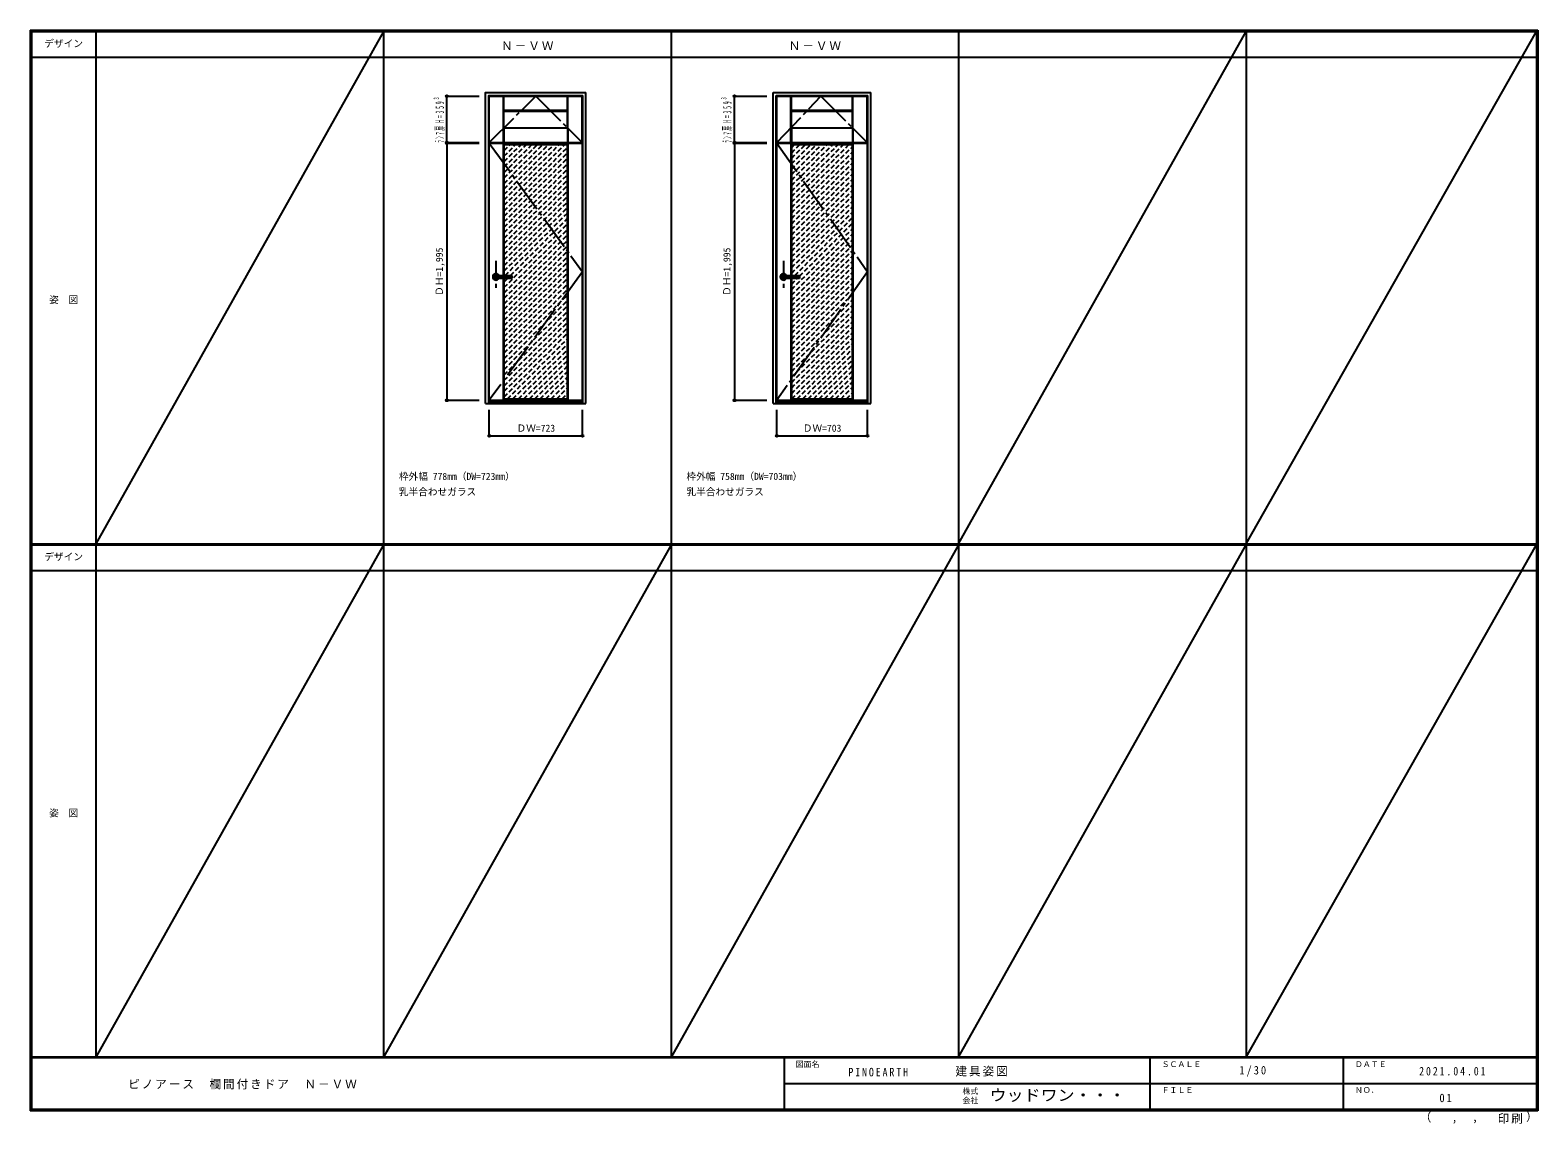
# Model space of a CAD drawing. Units: millimetres, scale not verified. Extents: x -6000 to 5700, y -4307 to 4175.
import ezdxf
from ezdxf.enums import TextEntityAlignment as Align

# ---------------------------------------------------------------- set-up
doc = ezdxf.new("R2010")
doc.units = ezdxf.units.MM
doc.header["$LTSCALE"] = 30
doc.header["$PDMODE"] = 32
doc.header["$PDSIZE"] = 15
for name, pattern in [('CHAIN1', [8, 5, -1, 1, -1]), ('CHAIN2', [12, 9, -1, 1, -1]), ('DASHED1', [1.8, 1.2, -0.6])]:
    doc.linetypes.add(name, pattern=pattern)
for name, color, linetype in [('0-1_通り芯', 4, 'CHAIN1'), ('0-2_扉', 3, 'Continuous'), ('0-3_仕上げ', 7, 'Continuous'), ('0-4_枠', 3, 'Continuous'), ('0-5_レバー', 3, 'Continuous'), ('0-7', 7, 'CHAIN2'), ('0-A_文字', 7, 'Continuous'), ('0-B_寸法', 4, 'Continuous'), ('0-C_ハッチ', 4, 'DASHED1'), ('F-1_枠', 6, 'Continuous'), ('F-A_文字', 7, 'Continuous')]:
    doc.layers.add(name, color=color, linetype=linetype)
doc.styles.add('ＭＳ ゴシック', font='')
doc.styles.get('ＭＳ ゴシック').set_extended_font_data('MS Gothic')

msp = doc.modelspace()

# ---------------------------------------------------------------- linework, layer by layer
at = {"layer": '0-1_通り芯'}
for p, q in [((-2385.8, 2386.75), (-2385.8, 2176.75)), ((-154.2, 2386.75), (-154.2, 2176.75)), ((-2253.3, 2261.75), (-2430.8, 2261.75)), ((-21.7, 2261.75), (-199.2, 2261.75))]:
    msp.add_line(p, q, dxfattribs=at)
at = {"layer": '0-2_扉'}
for p, q in [((-2438.3, 3303.25), (-2438.3, 3662.25)), ((-2438.3, 3662.25), (-1715.3, 3662.25)), ((-206.7, 3303.25), (-206.7, 3662.25)), ((-206.7, 3662.25), (496.3, 3662.25)), ((-1713.8, 1304.25), (-1713.8, 3299.25)), ((-205.2, 1304.25), (-205.2, 3299.25)), ((-205.2, 3299.25), (497.8, 3299.25)), ((497.8, 1304.25), (497.8, 3299.25)), ((-2436.8, 1304.25), (-1713.8, 1304.25)), ((-205.2, 1304.25), (497.8, 1304.25))]:
    msp.add_line(p, q, dxfattribs=at)
for points in [[(-2438.3, 3303.25), (-1715.3, 3303.25), (-1715.3, 3662.25)], [(-206.7, 3303.25), (496.3, 3303.25), (496.3, 3662.25)], [(-2436.8, 1304.25), (-2436.8, 3299.25), (-1713.8, 3299.25)]]:
    msp.add_lwpolyline(points, dxfattribs=at)
at = {"layer": '0-3_仕上げ'}
for p, q in [((-2327.3, 3303.25), (-2327.3, 3662.25)), ((-2325.8, 3549.75), (-2325.8, 3662.25)), ((-2324.3, 3551.25), (-2324.3, 3662.25)), ((-1829.3, 3551.25), (-1829.3, 3662.25)), ((-1827.8, 3549.75), (-1827.8, 3662.25)), ((-1826.3, 3303.25), (-1826.3, 3662.25)), ((-95.7, 3303.25), (-95.7, 3662.25)), ((-94.2, 3549.75), (-94.2, 3662.25)), ((-92.7, 3551.25), (-92.7, 3662.25)), ((382.3, 3551.25), (382.3, 3662.25)), ((383.8, 3549.75), (383.8, 3662.25)), ((385.3, 3303.25), (385.3, 3662.25)), ((-1829.3, 3551.25), (-2324.3, 3551.25)), ((382.3, 3551.25), (-92.7, 3551.25)), ((-2325.8, 3415.75), (-2325.8, 3303.25)), ((-2324.3, 3414.25), (-2324.3, 3303.25)), ((-1829.3, 3414.25), (-2324.3, 3414.25)), ((-1829.3, 3414.25), (-1829.3, 3303.25)), ((-1827.8, 3415.75), (-1827.8, 3303.25)), ((-94.2, 3415.75), (-94.2, 3303.25)), ((-92.7, 3414.25), (-92.7, 3303.25)), ((382.3, 3414.25), (-92.7, 3414.25)), ((382.3, 3414.25), (382.3, 3303.25)), ((383.8, 3415.75), (383.8, 3303.25)), ((-2325.8, 2273.25), (-2325.8, 3299.25)), ((-2321.8, 2273.25), (-2321.8, 3299.25)), ((-1828.8, 1304.25), (-1828.8, 3299.25)), ((-1824.8, 1304.25), (-1824.8, 3299.25)), ((-94.2, 2273.25), (-94.2, 3299.25)), ((-90.2, 2273.25), (-90.2, 3299.25)), ((382.8, 1304.25), (382.8, 3299.25)), ((386.8, 1304.25), (386.8, 3299.25)), ((-2325.8, 1304.25), (-2325.8, 2250.25)), ((-2321.8, 1304.25), (-2321.8, 2250.25)), ((-94.2, 1304.25), (-94.2, 2250.25)), ((-90.2, 1304.25), (-90.2, 2250.25))]:
    msp.add_line(p, q, dxfattribs=at)
at = {"layer": '0-3_仕上げ', "color": 3}
for p, q in [((-2323.3, 3418.25), (-2323.3, 3547.25)), ((-2323.3, 3547.25), (-1830.3, 3547.25)), ((-91.7, 3418.25), (-91.7, 3547.25)), ((-91.7, 3547.25), (381.3, 3547.25)), ((-2321.8, 3287.25), (-1828.8, 3287.25)), ((-90.2, 3287.25), (382.8, 3287.25)), ((-2321.8, 1316.25), (-1828.8, 1316.25)), ((-90.2, 1316.25), (382.8, 1316.25))]:
    msp.add_line(p, q, dxfattribs=at)
at = {"layer": '0-3_仕上げ'}
for points in [[(-2324.3, 3551.25), (-2325.8, 3549.75), (-2323.3, 3547.25)], [(-1829.3, 3551.25), (-1827.8, 3549.75), (-1830.3, 3547.25)], [(-92.7, 3551.25), (-94.2, 3549.75), (-91.7, 3547.25)], [(382.3, 3551.25), (383.8, 3549.75), (381.3, 3547.25)], [(-2324.3, 3414.25), (-2325.8, 3415.75), (-2323.3, 3418.25)], [(-1829.3, 3414.25), (-1827.8, 3415.75), (-1830.3, 3418.25)], [(-92.7, 3414.25), (-94.2, 3415.75), (-91.7, 3418.25)], [(382.3, 3414.25), (383.8, 3415.75), (381.3, 3418.25)]]:
    msp.add_lwpolyline(points, dxfattribs=at)
at = {"layer": '0-3_仕上げ', "color": 3}
for points in [[(-2323.3, 3418.25), (-1830.3, 3418.25), (-1830.3, 3547.25)], [(-91.7, 3418.25), (381.3, 3418.25), (381.3, 3547.25)]]:
    msp.add_lwpolyline(points, dxfattribs=at)
at = {"layer": '0-4_枠'}
for p, q in [((-1711.8, 1279.25), (-1711.8, 3667.25)), ((-1687.8, 1279.25), (-1687.8, 3691.25)), ((-234.2, 1279.25), (-234.2, 3691.25)), ((-234.2, 3691.25), (523.8, 3691.25)), ((-210.2, 1279.25), (-210.2, 3667.25)), ((-210.2, 3667.25), (499.8, 3667.25)), ((499.8, 1279.25), (499.8, 3667.25)), ((523.8, 1279.25), (523.8, 3691.25)), ((-2441.8, 1294.25), (-1711.8, 1294.25)), ((-2441.8, 1291.25), (-1711.8, 1291.25)), ((-210.2, 1294.25), (499.8, 1294.25)), ((-210.2, 1291.25), (499.8, 1291.25)), ((-2465.8, 1279.25), (-1687.8, 1279.25)), ((-234.2, 1279.25), (523.8, 1279.25))]:
    msp.add_line(p, q, dxfattribs=at)
for points in [[(-2465.8, 1279.25), (-2465.8, 3691.25), (-1687.8, 3691.25)], [(-2441.8, 1279.25), (-2441.8, 3667.25), (-1711.8, 3667.25)]]:
    msp.add_lwpolyline(points, dxfattribs=at)
at = {"layer": '0-5_レバー'}
for p, q in [((-2385.8, 2271.25), (-2366.8, 2271.25)), ((-2385.8, 2252.25), (-2366.8, 2252.25)), ((-2366.8, 2272.25), (-2365.8, 2273.25)), ((-2366.8, 2251.25), (-2366.8, 2272.25)), ((-2366.8, 2251.25), (-2365.8, 2250.25)), ((-2365.8, 2273.25), (-2261.8, 2273.25)), ((-2261.8, 2250.25), (-2365.8, 2250.25)), ((-2260.8, 2272.25), (-2261.8, 2273.25)), ((-2260.8, 2251.25), (-2261.8, 2250.25)), ((-2260.8, 2251.25), (-2260.8, 2272.25)), ((-154.2, 2271.25), (-135.2, 2271.25)), ((-154.2, 2252.25), (-135.2, 2252.25)), ((-135.2, 2272.25), (-134.2, 2273.25)), ((-135.2, 2251.25), (-135.2, 2272.25)), ((-135.2, 2251.25), (-134.2, 2250.25)), ((-134.2, 2273.25), (-30.2, 2273.25)), ((-30.2, 2250.25), (-134.2, 2250.25)), ((-29.2, 2272.25), (-30.2, 2273.25)), ((-29.2, 2251.25), (-30.2, 2250.25)), ((-29.2, 2251.25), (-29.2, 2272.25))]:
    msp.add_line(p, q, dxfattribs=at)
at = {"layer": '0-5_レバー', "color": 4}
for p, q in [((-2365.8, 2250.25), (-2365.8, 2273.25)), ((-2261.8, 2273.25), (-2261.8, 2250.25)), ((-134.2, 2250.25), (-134.2, 2273.25)), ((-30.2, 2273.25), (-30.2, 2250.25))]:
    msp.add_line(p, q, dxfattribs=at)
for centre, radius, start, end in [((-2385.8, 2261.75), 24.55, 27.93255, 332.06745), ((-2385.8, 2261.75), 11, 59.72736, 300.27264), ((-154.2, 2261.75), 24.55, 27.93255, 332.06745), ((-154.2, 2261.75), 11, 59.72736, 300.27264)]:
    msp.add_arc(centre, radius, start, end, dxfattribs=at)
at = {"layer": '0-5_レバー'}
for centre in [(-2385.8, 2261.75), (-154.2, 2261.75)]:
    msp.add_arc(centre, 9.5, 90, 270, dxfattribs=at)
at = {"layer": '0-7'}
for p, q in [((-2436.8, 3299.25), (-1713.8, 2301.75)), ((-205.2, 3299.25), (497.8, 2301.75)), ((-1713.8, 2301.75), (-2436.8, 1304.25)), ((497.8, 2301.75), (-205.2, 1304.25))]:
    msp.add_line(p, q, dxfattribs=at)
for points in [[(-2438.3, 3303.25), (-2076.8, 3662.25), (-1715.3, 3303.25)], [(-206.7, 3303.25), (134.8, 3662.25), (496.3, 3303.25)]]:
    msp.add_lwpolyline(points, dxfattribs=at)
at = {"layer": '0-B_寸法'}
for p, q in [((-2765.8, 3303.25), (-2765.8, 3662.25)), ((-2765.8, 3662.25), (-2515.8, 3662.25)), ((-534.2, 3303.25), (-534.2, 3662.25)), ((-534.2, 3662.25), (-284.2, 3662.25)), ((-2765.8, 3303.25), (-2515.8, 3303.25)), ((-2765.8, 3299.25), (-2515.8, 3299.25)), ((-2765.8, 3299.25), (-2765.8, 1304.25)), ((-534.2, 3303.25), (-284.2, 3303.25)), ((-534.2, 3299.25), (-284.2, 3299.25)), ((-534.2, 3299.25), (-534.2, 1304.25)), ((-2765.8, 1304.25), (-2515.8, 1304.25)), ((-534.2, 1304.25), (-284.2, 1304.25)), ((-2436.8, 1029.25), (-2436.8, 1229.25)), ((-1713.8, 1029.25), (-1713.8, 1229.25)), ((-205.2, 1029.25), (-205.2, 1229.25)), ((497.8, 1029.25), (497.8, 1229.25)), ((-2436.8, 1029.25), (-1713.8, 1029.25)), ((-205.2, 1029.25), (497.8, 1029.25))]:
    msp.add_line(p, q, dxfattribs=at)
at = {"layer": '0-B_寸法', "color": 7}
for p in [(-2765.8, 3662.25), (-534.2, 3662.25), (-2765.8, 3303.25), (-2765.8, 3299.25), (-534.2, 3303.25), (-534.2, 3299.25), (-2765.8, 1304.25), (-534.2, 1304.25), (-2436.8, 1029.25), (-1713.8, 1029.25), (-205.2, 1029.25), (497.8, 1029.25)]:
    msp.add_point(p, dxfattribs=at)
at = {"layer": '0-C_ハッチ'}
for p, q in [((-2321.8, 3284.01), (-2318.56, 3287.25)), ((-2321.8, 2817.32), (-1851.87, 3287.25)), ((-2321.8, 2859.75), (-1894.3, 3287.25)), ((-2321.8, 2902.18), (-1936.73, 3287.25)), ((-2321.8, 2944.6), (-1979.15, 3287.25)), ((-2321.8, 2987.03), (-2021.58, 3287.25)), ((-2321.8, 3029.46), (-2064.01, 3287.25)), ((-2321.8, 3071.88), (-2106.43, 3287.25)), ((-2321.8, 3114.31), (-2148.86, 3287.25)), ((-2321.8, 3156.74), (-2191.28, 3287.25)), ((-2321.8, 3199.16), (-2233.71, 3287.25)), ((-2321.8, 3241.59), (-2276.14, 3287.25)), ((-90.2, 2842.75), (354.3, 3287.25)), ((-90.2, 2885.18), (311.87, 3287.25)), ((-90.2, 2927.6), (269.45, 3287.25)), ((-90.2, 2970.03), (227.02, 3287.25)), ((-90.2, 3012.46), (184.59, 3287.25)), ((-90.2, 3054.88), (142.17, 3287.25)), ((-90.2, 3097.31), (99.74, 3287.25)), ((-90.2, 3139.74), (57.31, 3287.25)), ((-90.2, 3182.16), (14.89, 3287.25)), ((-90.2, 3224.59), (-27.54, 3287.25)), ((-90.2, 3267.01), (-69.96, 3287.25)), ((-2321.8, 2774.9), (-1828.8, 3267.9)), ((-2321.8, 2732.47), (-1828.8, 3225.47)), ((-2321.8, 2690.04), (-1828.8, 3183.04)), ((-90.2, 2800.32), (382.8, 3273.32)), ((-90.2, 2757.9), (382.8, 3230.9)), ((-90.2, 2715.47), (382.8, 3188.47)), ((-2321.8, 2647.62), (-1828.8, 3140.62)), ((-2321.8, 2605.19), (-1828.8, 3098.19)), ((-2321.8, 2562.77), (-1828.8, 3055.77)), ((-90.2, 2673.05), (382.8, 3146.05)), ((-90.2, 2630.62), (382.8, 3103.62)), ((-90.2, 2588.19), (382.8, 3061.19)), ((-2321.8, 2520.34), (-1828.8, 3013.34)), ((-2321.8, 2477.91), (-1828.8, 2970.91)), ((-2321.8, 2435.49), (-1828.8, 2928.49)), ((-90.2, 2545.77), (382.8, 3018.77)), ((-90.2, 2503.34), (382.8, 2976.34)), ((-90.2, 2460.91), (382.8, 2933.91)), ((-2321.8, 2393.06), (-1828.8, 2886.06)), ((-2321.8, 2350.63), (-1828.8, 2843.63)), ((-90.2, 2418.49), (382.8, 2891.49)), ((-90.2, 2376.06), (382.8, 2849.06)), ((-2321.8, 2308.21), (-1828.8, 2801.21)), ((-2314.33, 2273.25), (-1828.8, 2758.78)), ((-2271.9, 2273.25), (-1828.8, 2716.35)), ((-90.2, 2333.63), (382.8, 2806.63)), ((-90.2, 2291.21), (382.8, 2764.21)), ((-65.73, 2273.25), (382.8, 2721.78)), ((-2321.8, 2180.93), (-1828.8, 2673.93)), ((-2321.8, 2138.5), (-1828.8, 2631.5)), ((-2321.8, 2096.07), (-1828.8, 2589.07)), ((-90.2, 2163.93), (382.8, 2636.93)), ((-90.2, 2121.5), (382.8, 2594.5)), ((-29.2, 2267.35), (382.8, 2679.35)), ((-2321.8, 2053.65), (-1828.8, 2546.65)), ((-2321.8, 2011.22), (-1828.8, 2504.22)), ((-2321.8, 1968.8), (-1828.8, 2461.8)), ((-90.2, 2079.08), (382.8, 2552.08)), ((-90.2, 2036.65), (382.8, 2509.65)), ((-90.2, 1994.22), (382.8, 2467.22)), ((-2321.8, 1926.37), (-1828.8, 2419.37)), ((-2321.8, 1883.94), (-1828.8, 2376.94)), ((-90.2, 1951.8), (382.8, 2424.8)), ((-90.2, 1909.37), (382.8, 2382.37)), ((-2321.8, 1841.52), (-1828.8, 2334.52)), ((-2321.8, 1799.09), (-1828.8, 2292.09)), ((-2321.8, 2223.35), (-2294.9, 2250.25)), ((-2321.8, 1756.66), (-1828.8, 2249.66)), ((-90.2, 1866.94), (382.8, 2339.94)), ((-90.2, 1824.52), (382.8, 2297.52)), ((-90.2, 1782.09), (382.8, 2255.09)), ((-90.2, 2206.35), (-46.3, 2250.25)), ((-90.2, 2248.78), (-88.73, 2250.25)), ((-2321.8, 1714.24), (-1828.8, 2207.24)), ((-2321.8, 1671.81), (-1828.8, 2164.81)), ((-2321.8, 1629.38), (-1828.8, 2122.38)), ((-90.2, 1739.66), (382.8, 2212.66)), ((-90.2, 1697.24), (382.8, 2170.24)), ((-90.2, 1654.81), (382.8, 2127.81)), ((-2321.8, 1586.96), (-1828.8, 2079.96)), ((-2321.8, 1544.53), (-1828.8, 2037.53)), ((-2321.8, 1502.11), (-1828.8, 1995.11)), ((-90.2, 1612.39), (382.8, 2085.39)), ((-90.2, 1569.96), (382.8, 2042.96)), ((-90.2, 1527.53), (382.8, 2000.53)), ((-2321.8, 1459.68), (-1828.8, 1952.68)), ((-2321.8, 1417.25), (-1828.8, 1910.25)), ((-90.2, 1485.11), (382.8, 1958.11)), ((-90.2, 1442.68), (382.8, 1915.68)), ((-90.2, 1400.25), (382.8, 1873.25)), ((-2321.8, 1374.83), (-1828.8, 1867.83)), ((-2321.8, 1332.4), (-1828.8, 1825.4)), ((-2295.52, 1316.25), (-1828.8, 1782.97)), ((-90.2, 1357.83), (382.8, 1830.83)), ((-89.35, 1316.25), (382.8, 1788.4)), ((-2253.1, 1316.25), (-1828.8, 1740.55)), ((-2210.67, 1316.25), (-1828.8, 1698.12)), ((-2168.24, 1316.25), (-1828.8, 1655.69)), ((-46.92, 1316.25), (382.8, 1745.97)), ((-4.5, 1316.25), (382.8, 1703.55)), ((37.93, 1316.25), (382.8, 1661.12)), ((-2125.82, 1316.25), (-1828.8, 1613.27)), ((-2083.39, 1316.25), (-1828.8, 1570.84)), ((-2040.96, 1316.25), (-1828.8, 1528.41)), ((80.36, 1316.25), (382.8, 1618.69)), ((122.78, 1316.25), (382.8, 1576.27)), ((165.21, 1316.25), (382.8, 1533.84)), ((-1998.54, 1316.25), (-1828.8, 1485.99)), ((-1956.11, 1316.25), (-1828.8, 1443.56)), ((207.64, 1316.25), (382.8, 1491.42)), ((250.06, 1316.25), (382.8, 1448.99)), ((292.49, 1316.25), (382.8, 1406.56)), ((-1913.69, 1316.25), (-1828.8, 1401.14)), ((-1871.26, 1316.25), (-1828.8, 1358.71)), ((-1828.83, 1316.25), (-1828.8, 1316.28)), ((334.91, 1316.25), (382.8, 1364.14)), ((377.34, 1316.25), (382.8, 1321.71))]:
    msp.add_line(p, q, dxfattribs=at)
at = {"layer": 'F-1_枠'}
for p, q in [((-6000, 4175), (5700, 4175)), ((-6000, 4175), (-6000, -4205)), ((-6000, 4170), (5700, 4170)), ((-6000, 4165), (5700, 4165)), ((-5995, 4175), (-5995, -4205)), ((-5990, 4175), (-5990, -4205)), ((-5490, 4175), (-5490, -3790)), ((-3258.4, 4175), (-3258.4, -3790)), ((-1026.8, 4175), (-1026.8, -3790)), ((1204.8, 4175), (1204.8, -3790)), ((3436.4, 4175), (3436.4, -3790)), ((5690, 4175), (5690, -4205)), ((5695, 4175), (5695, -4205)), ((5700, 4175), (5700, -4205)), ((-6000, 3965), (5700, 3965)), ((-6000, 190.5), (5700, 190.5)), ((-6000, 187.5), (5700, 187.5)), ((-6000, 184.5), (5700, 184.5)), ((-6000, -15.5), (5700, -15.5)), ((5700, -3790), (-6000, -3790)), ((5700, -3795), (-6000, -3795)), ((-150, -3795), (-150, -4195)), ((2690, -3795), (2690, -4195)), ((4190, -3795), (4190, -4195)), ((-150, -3995), (5690, -3995.01)), ((5700, -4195), (-6000, -4195)), ((5700, -4200), (-6000, -4200)), ((5700, -4205), (-6000, -4205))]:
    msp.add_line(p, q, dxfattribs=at)
at = {"layer": 'F-A_文字'}
for p, q in [((-3258.4, 4165), (-5490, 190.5)), ((1204.8, 190.5), (3436.4, 4165)), ((3436.4, 190.5), (5690, 4165)), ((-3258.4, 184.5), (-5490, -3790)), ((-1026.8, 184.5), (-3258.4, -3790)), ((1204.8, 184.5), (-1026.8, -3790)), ((1204.8, -3790), (3436.4, 184.5)), ((3436.4, -3790), (5690, 184.5))]:
    msp.add_line(p, q, dxfattribs=at)

# ---------------------------------------------------------------- texts
at = {"layer": '0-A_文字', "style": 'ＭＳ ゴシック'}
for s, p in [('枠外幅 778mm（DW=723mm）', (-3138.4, 670.5)), ('枠外幅 758mm（DW=703mm）', (-906.8, 670.5)), ('乳半合わせガラス', (-3138.4, 550.5)), ('乳半合わせガラス', (-906.8, 550.5))]:
    msp.add_text(s, height=54.99, dxfattribs=at).set_placement(p, align=Align.BOTTOM_LEFT)
at = {"layer": '0-A_文字', "char_height": 65.98, "attachment_point": 7, "style": 'ＭＳ ゴシック'}
for insert in [(-2345.1, 4020), (-113.5, 4020)]:
    msp.add_mtext('\\T1.17;Ｎ－ＶＷ', dxfattribs=dict(at, insert=insert))
at = {"layer": '0-B_寸法', "color": 7, "style": 'ＭＳ ゴシック'}
for p in [(-2780.8, 2114.25), (-549.2, 2114.25)]:
    msp.add_text('ＤＨ=1,995', height=54.99, rotation=90, dxfattribs=at).set_placement(p, align=Align.BOTTOM_LEFT)
for s, p in [('ＤＷ=723', (-2225.8, 1044.25)), ('ＤＷ=703', (-4.2, 1044.25))]:
    msp.add_text(s, height=54.99, dxfattribs=at).set_placement(p, align=Align.BOTTOM_LEFT)
at = {"layer": '0-B_寸法', "color": 7, "char_height": 65.98, "attachment_point": 7, "rotation": 90, "style": 'ＭＳ ゴシック'}
for insert in [(-2780.8, 3302.75), (-549.2, 3302.75)]:
    msp.add_mtext('\\T1.67;\\W0.4;ﾗﾝﾏ扉H=359³', dxfattribs=dict(at, insert=insert))
at = {"layer": 'F-A_文字', "style": 'ＭＳ ゴシック'}
for s, height, p in [('デザイン', 54.99, (-5890, 4027.5)), ('姿\u3000図', 54.99, (-5852.5, 2040.25)), ('デザイン', 54.99, (-5890, 47)), ('姿\u3000図', 54.99, (-5852.5, -1940.25)), ('図面名', 43.99, (-60, -3880)), ('ＳＣＡＬＥ', 43.99, (2780, -3880)), ('ＤＡＴＥ', 43.99, (4280, -3880)), ('株式', 43.99, (1235, -4089)), ('ＦＩＬＥ', 43.99, (2780, -4080)), ('ＮＯ．', 43.99, (4280, -4080)), ('会社', 43.99, (1235, -4161)), ('（', 65.98, (4784.03, -4308.31)), ('）', 65.98, (5608.4, -4304.13)), (',', 65.98, (5031.28, -4308.31)), (',', 65.98, (5190.2, -4305.53))]:
    msp.add_text(s, height=height, dxfattribs=at).set_placement(p, align=Align.BOTTOM_LEFT)
at = {"layer": 'F-A_文字', "style": 'ＭＳ ゴシック', "width": 1.1}
msp.add_text('ウッドワン・・・', height=87.98, dxfattribs=at).set_placement((1445, -4155), align=Align.BOTTOM_LEFT)
at = {"layer": 'F-A_文字', "char_height": 65.98, "attachment_point": 7, "style": 'ＭＳ ゴシック'}
for s, insert in [('\\T1.17;建具姿図', (1180.42, -3940)), ('\\T1.38;\\W0.9;1/30', (3383.75, -3940)), ('\\T1.17;ピノアース\u3000欄間付きドア\u3000Ｎ－ＶＷ', (-5240, -4040)), ('\\T1.39;\\W0.85;PINOEARTH', (350, -3940)), ('\\T1.39;\\W0.85;2021.04.01', (4778.75, -3932.5)), ('\\T1.36;\\W0.9;01', (4936.25, -4140)), ('\\T1.17;印刷', (5388.15, -4306.92))]:
    msp.add_mtext(s, dxfattribs=dict(at, insert=insert))

doc.saveas('drawing.dxf')
